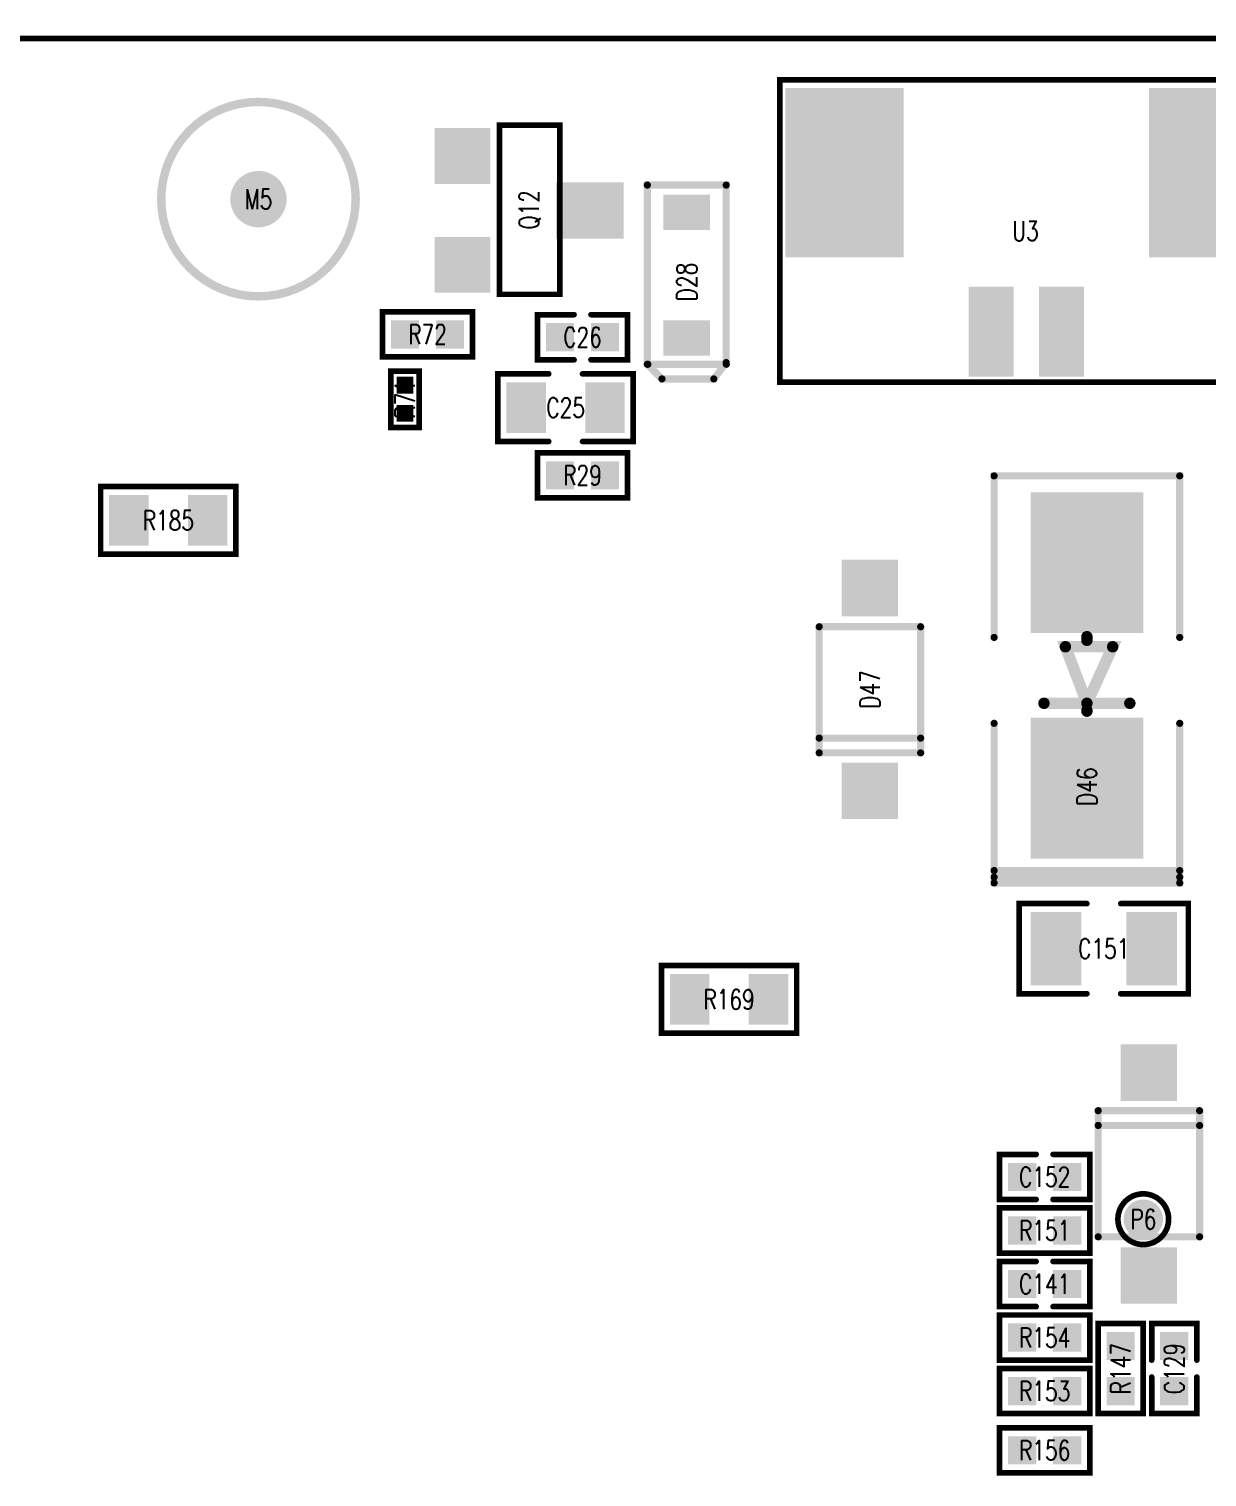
# Model space of a CAD drawing. Extents: x -4 to 157, y -7 to 87.
# Drawn here: x 117.33 to 138.23, y 60.98 to 86.67 of the extents above; entities that cross this region are included whole.
import ezdxf
from ezdxf.enums import TextEntityAlignment as Align

# ---------------------------------------------------------------- set-up
doc = ezdxf.new("R2010")
doc.units = 0
for name, color, linetype in [('BOARD_OUTLINE_00', 254, 'CONTINUOUS'), ('DRIL_NPLTE_THRU_01', 3, 'CONTINUOUS'), ('DRIL_NPLTE_THRU_02', 171, 'CONTINUOUS'), ('DRIL_NPLTE_THRU_03', 222, 'CONTINUOUS'), ('DRIL_NPLTE_THRU_04', 2, 'CONTINUOUS'), ('DRIL_PLTE_THRU_01', 3, 'CONTINUOUS'), ('DRIL_PLTE_THRU_02', 171, 'CONTINUOUS'), ('DRIL_PLTE_THRU_03', 222, 'CONTINUOUS'), ('DRIL_PLTE_THRU_04', 2, 'CONTINUOUS'), ('PADS_BOT', 56, 'CONTINUOUS'), ('PADS_INNER', 96, 'CONTINUOUS'), ('PADS_TOP', 96, 'CONTINUOUS'), ('PART_NAME_126', 6, 'CONTINUOUS'), ('PART_TOP_2DLINE_126', 255, 'CONTINUOUS'), ('PART_TOP_CUTOUT_01', 255, 'CONTINUOUS')]:
    doc.layers.add(name, color=color, linetype=linetype)
doc.styles.add('W0$05', font='simplex', dxfattribs={"width": 0.75})

# ---------------------------------------------------------------- blocks, each defined once
blk = doc.blocks.new('BOARD_5')
at = {"layer": 'BOARD_OUTLINE_00', "const_width": 0.1}
blk.add_lwpolyline([(0, -3.5, -0.414214), (3.5, 0), (156.51, 0, -0.414214), (160.01, -3.5), (160.01, -86.52, -0.414214), (156.51, -90.02), (3.5, -90.02, -0.414214), (0, -86.52)], format="xyb", close=True, dxfattribs=at)
blk = doc.blocks.new('SMOOTH_0$1')
at = {"const_width": 0.05}
blk.add_lwpolyline([(-0.025, 0, 1), (0.025, 0, 1)], format="xyb", close=True, dxfattribs=at)
blk = doc.blocks.new('PART_BODY_TOP_275')
at = {"layer": 'PART_TOP_2DLINE_126', "const_width": 0.1}
for points in [[(-0.15, 0.4), (-0.8, 0.4), (-0.8, -0.4), (-0.15, -0.4)], [(0.15, -0.4), (0.8, -0.4), (0.8, 0.4), (0.15, 0.4)]]:
    blk.add_lwpolyline(points, dxfattribs=at)
at = {"layer": 'PART_TOP_2DLINE_126'}
for p in [(-0.8, 0.4), (-0.15, 0.4), (0.15, 0.4), (0.8, 0.4), (-0.8, -0.4), (-0.15, -0.4), (0.15, -0.4), (0.8, -0.4)]:
    blk.add_blockref('SMOOTH_0$1', p, dxfattribs=at)
blk = doc.blocks.new('DRIL_HOLE_0')
blk.add_lwpolyline([(0, 0, 1), (0, 0, 1)], format="xyb", close=True)
blk = doc.blocks.new('PAD_0')
blk.add_lwpolyline([(0, 0, 1), (0, 0, 1)], format="xyb", close=True)
blk = doc.blocks.new('PAD_11')
at = {"const_width": 0.5}
blk.add_lwpolyline([(-0.25, 0), (0.25, 0)], dxfattribs=at)
blk = doc.blocks.new('STK_TOP_7')
at = {"layer": 'DRIL_PLTE_THRU_01'}
blk.add_blockref('DRIL_HOLE_0', (0, 0), dxfattribs=at)
at = {"layer": 'DRIL_PLTE_THRU_02'}
blk.add_blockref('DRIL_HOLE_0', (0, 0), dxfattribs=at)
at = {"layer": 'DRIL_PLTE_THRU_03'}
blk.add_blockref('DRIL_HOLE_0', (0, 0), dxfattribs=at)
at = {"layer": 'DRIL_PLTE_THRU_04'}
blk.add_blockref('DRIL_HOLE_0', (0, 0), dxfattribs=at)
at = {"layer": 'PADS_BOT'}
blk.add_blockref('PAD_0', (0, 0), dxfattribs=at)
at = {"layer": 'PADS_INNER'}
blk.add_blockref('PAD_0', (0, 0), dxfattribs=at)
at = {"layer": 'PADS_TOP'}
blk.add_blockref('PAD_11', (0, 0), dxfattribs=at)
blk = doc.blocks.new('SYM_TOP_5')
for name, p in [('PART_BODY_TOP_275', (0, 0)), ('STK_TOP_7', (-0.4, 0)), ('STK_TOP_7', (0.4, 0))]:
    blk.add_blockref(name, p)
blk = doc.blocks.new('PART_TOP_20')
blk.add_blockref('SYM_TOP_5', (0, 0))
at = {"layer": 'PART_NAME_126', "style": 'W0$05', "width": 0.75}
blk.add_text('C129', height=0.35, rotation=180, dxfattribs=at).set_placement((0, 0), align=Align.MIDDLE_CENTER)
blk = doc.blocks.new('PART_TOP_34')
blk.add_blockref('SYM_TOP_5', (0, 0))
at = {"layer": 'PART_NAME_126', "style": 'W0$05', "width": 0.75}
blk.add_text('C141', height=0.35, rotation=180, dxfattribs=at).set_placement((0, 0), align=Align.MIDDLE_CENTER)
blk = doc.blocks.new('PART_BODY_TOP_280')
at = {"layer": 'PART_TOP_2DLINE_126', "const_width": 0.1}
for points in [[(-0.3, 0.8), (-1.5, 0.8), (-1.5, -0.8), (-0.3, -0.8)], [(0.3, 0.8), (1.5, 0.8), (1.5, -0.8), (0.3, -0.8)]]:
    blk.add_lwpolyline(points, dxfattribs=at)
at = {"layer": 'PART_TOP_2DLINE_126'}
for p in [(-1.5, 0.8), (-0.3, 0.8), (0.3, 0.8), (1.5, 0.8), (-1.5, -0.8), (-0.3, -0.8), (0.3, -0.8), (1.5, -0.8)]:
    blk.add_blockref('SMOOTH_0$1', p, dxfattribs=at)
blk = doc.blocks.new('PAD_15')
at = {"const_width": 0.9}
blk.add_lwpolyline([(-0.65, 0), (0.65, 0)], dxfattribs=at)
blk = doc.blocks.new('STK_TOP_12')
at = {"layer": 'DRIL_PLTE_THRU_01'}
blk.add_blockref('DRIL_HOLE_0', (0, 0), dxfattribs=at)
at = {"layer": 'DRIL_PLTE_THRU_02'}
blk.add_blockref('DRIL_HOLE_0', (0, 0), dxfattribs=at)
at = {"layer": 'DRIL_PLTE_THRU_03'}
blk.add_blockref('DRIL_HOLE_0', (0, 0), dxfattribs=at)
at = {"layer": 'DRIL_PLTE_THRU_04'}
blk.add_blockref('DRIL_HOLE_0', (0, 0), dxfattribs=at)
at = {"layer": 'PADS_BOT'}
blk.add_blockref('PAD_0', (0, 0), dxfattribs=at)
at = {"layer": 'PADS_INNER'}
blk.add_blockref('PAD_0', (0, 0), dxfattribs=at)
at = {"layer": 'PADS_TOP', "rotation": 90}
blk.add_blockref('PAD_15', (0, 0), dxfattribs=at)
blk = doc.blocks.new('SYM_TOP_10')
for name, p in [('STK_TOP_12', (-0.85, 0)), ('STK_TOP_12', (0.85, 0)), ('PART_BODY_TOP_280', (0, 0))]:
    blk.add_blockref(name, p)
blk = doc.blocks.new('PART_TOP_44')
blk.add_blockref('SYM_TOP_10', (0, 0))
at = {"layer": 'PART_NAME_126', "style": 'W0$05', "width": 0.75}
blk.add_text('C151', height=0.35, rotation=180, dxfattribs=at).set_placement((0, 0), align=Align.MIDDLE_CENTER)
blk = doc.blocks.new('PART_TOP_45')
blk.add_blockref('SYM_TOP_5', (0, 0))
at = {"layer": 'PART_NAME_126', "style": 'W0$05', "width": 0.75}
blk.add_text('C152', height=0.35, dxfattribs=at).set_placement((0, 0), align=Align.MIDDLE_CENTER)
blk = doc.blocks.new('SMOOTH_0$2032')
at = {"const_width": 0.1016}
blk.add_lwpolyline([(-0.0508, 0, 1), (0.0508, 0, 1)], format="xyb", close=True, dxfattribs=at)
blk = doc.blocks.new('SMOOTH_0$127')
at = {"const_width": 0.0635}
blk.add_lwpolyline([(-0.03175, 0, 1), (0.03175, 0, 1)], format="xyb", close=True, dxfattribs=at)
blk = doc.blocks.new('PART_BODY_TOP_287')
at = {"layer": 'PART_TOP_2DLINE_126'}
for points, const_width in [([(-0.6731, 1.646936), (-3.539998, 1.646936), (-3.539998, -1.646936), (-0.6731, -1.646936)], 0.127), ([(0.8509, -1.646936), (3.463798, -1.646936), (3.463798, 1.646936), (0.8509, 1.646936)], 0.127), ([(3.463798, 1.646936), (3.5814, 1.646936), (3.5814, -1.646936), (3.463798, -1.646936)], 0.127), ([(3.5814, -1.646936), (3.683, -1.646936), (3.683, 1.646936), (3.5814, 1.646936)], 0.127), ([(0.4953, 0.762), (0.4953, -0.762)], 0.2032), ([(0.635, 0), (0.4953, 0), (-0.508, 0.4572), (-0.508, -0.381), (0.4953, 0), (0.6223, 0)], 0.2032), ([(-0.6858, 0), (-0.6223, 0)], 0.2032)]:
    blk.add_lwpolyline(points, dxfattribs=dict(at, const_width=const_width))
for name, p in [('SMOOTH_0$127', (-3.539998, 1.646936)), ('SMOOTH_0$127', (-0.6731, 1.646936)), ('SMOOTH_0$127', (0.8509, 1.646936)), ('SMOOTH_0$127', (3.463798, 1.646936)), ('SMOOTH_0$127', (3.463798, 1.646936)), ('SMOOTH_0$127', (3.5814, 1.646936)), ('SMOOTH_0$127', (3.5814, 1.646936)), ('SMOOTH_0$127', (3.683, 1.646936)), ('SMOOTH_0$2032', (0.4953, 0.762)), ('SMOOTH_0$2032', (-0.508, 0.4572)), ('SMOOTH_0$2032', (-0.6858, 0)), ('SMOOTH_0$2032', (-0.6223, 0)), ('SMOOTH_0$2032', (0.4953, 0)), ('SMOOTH_0$2032', (0.4953, 0)), ('SMOOTH_0$2032', (0.6223, 0)), ('SMOOTH_0$2032', (0.635, 0)), ('SMOOTH_0$2032', (-0.508, -0.381)), ('SMOOTH_0$2032', (0.4953, -0.762)), ('SMOOTH_0$127', (-3.539998, -1.646936)), ('SMOOTH_0$127', (-0.6731, -1.646936)), ('SMOOTH_0$127', (0.8509, -1.646936)), ('SMOOTH_0$127', (3.463798, -1.646936)), ('SMOOTH_0$127', (3.463798, -1.646936)), ('SMOOTH_0$127', (3.5814, -1.646936)), ('SMOOTH_0$127', (3.5814, -1.646936)), ('SMOOTH_0$127', (3.683, -1.646936))]:
    blk.add_blockref(name, p, dxfattribs=at)
blk = doc.blocks.new('PAD_23')
at = {"const_width": 2}
blk.add_lwpolyline([(-1.25, 0), (1.25, 0)], dxfattribs=at)
blk = doc.blocks.new('STK_TOP_19')
at = {"layer": 'DRIL_PLTE_THRU_01'}
blk.add_blockref('DRIL_HOLE_0', (0, 0), dxfattribs=at)
at = {"layer": 'DRIL_PLTE_THRU_02'}
blk.add_blockref('DRIL_HOLE_0', (0, 0), dxfattribs=at)
at = {"layer": 'DRIL_PLTE_THRU_03'}
blk.add_blockref('DRIL_HOLE_0', (0, 0), dxfattribs=at)
at = {"layer": 'DRIL_PLTE_THRU_04'}
blk.add_blockref('DRIL_HOLE_0', (0, 0), dxfattribs=at)
at = {"layer": 'PADS_BOT'}
blk.add_blockref('PAD_0', (0, 0), dxfattribs=at)
at = {"layer": 'PADS_INNER'}
blk.add_blockref('PAD_0', (0, 0), dxfattribs=at)
at = {"layer": 'PADS_TOP'}
blk.add_blockref('PAD_23', (0, 0), dxfattribs=at)
blk = doc.blocks.new('SYM_TOP_17')
for name, p in [('PART_BODY_TOP_287', (0, 0)), ('STK_TOP_19', (-1.999996, 0)), ('STK_TOP_19', (1.999996, 0))]:
    blk.add_blockref(name, p)
blk = doc.blocks.new('PART_TOP_169')
blk.add_blockref('SYM_TOP_17', (0, 0))
at = {"layer": 'PART_NAME_126', "style": 'W0$05', "width": 0.75}
blk.add_text('D46', height=0.35, rotation=180, dxfattribs=at).set_placement((1.975, 0), align=Align.MIDDLE_CENTER)
blk = doc.blocks.new('PART_BODY_TOP_288')
at = {"layer": 'PART_TOP_2DLINE_126', "const_width": 0.127}
for points in [[(-1.113028, 0.899922), (1.125728, 0.899922)], [(-1.113028, -0.899922), (-1.113028, 0.899922)], [(0.8636, -0.899922), (0.8636, 0.899922)], [(1.125728, 0.899922), (1.125728, -0.899922)], [(1.125728, -0.899922), (-1.113028, -0.899922)]]:
    blk.add_lwpolyline(points, dxfattribs=at)
at = {"layer": 'PART_TOP_2DLINE_126'}
for p in [(-1.113028, 0.899922), (-1.113028, 0.899922), (0.8636, 0.899922), (1.125728, 0.899922), (1.125728, 0.899922), (-1.113028, -0.899922), (-1.113028, -0.899922), (0.8636, -0.899922), (1.125728, -0.899922), (1.125728, -0.899922)]:
    blk.add_blockref('SMOOTH_0$127', p, dxfattribs=at)
blk = doc.blocks.new('PAD_24')
at = {"const_width": 1}
blk.add_lwpolyline([(-0.5, 0), (0.5, 0)], dxfattribs=at)
blk = doc.blocks.new('STK_TOP_20')
at = {"layer": 'DRIL_PLTE_THRU_01'}
blk.add_blockref('DRIL_HOLE_0', (0, 0), dxfattribs=at)
at = {"layer": 'DRIL_PLTE_THRU_02'}
blk.add_blockref('DRIL_HOLE_0', (0, 0), dxfattribs=at)
at = {"layer": 'DRIL_PLTE_THRU_03'}
blk.add_blockref('DRIL_HOLE_0', (0, 0), dxfattribs=at)
at = {"layer": 'DRIL_PLTE_THRU_04'}
blk.add_blockref('DRIL_HOLE_0', (0, 0), dxfattribs=at)
at = {"layer": 'PADS_BOT'}
blk.add_blockref('PAD_0', (0, 0), dxfattribs=at)
at = {"layer": 'PADS_INNER'}
blk.add_blockref('PAD_0', (0, 0), dxfattribs=at)
at = {"layer": 'PADS_TOP'}
blk.add_blockref('PAD_24', (0, 0), dxfattribs=at)
blk = doc.blocks.new('SYM_TOP_18')
for name, p in [('PART_BODY_TOP_288', (0, 0)), ('STK_TOP_20', (-1.800098, 0)), ('STK_TOP_20', (1.800098, 0))]:
    blk.add_blockref(name, p)
blk = doc.blocks.new('PART_TOP_170')
blk.add_blockref('SYM_TOP_18', (0, 0))
at = {"layer": 'PART_NAME_126', "style": 'W0$05', "width": 0.75}
blk.add_text('D47', height=0.35, rotation=180, dxfattribs=at).set_placement((0, 0), align=Align.MIDDLE_CENTER)
blk = doc.blocks.new('PART_BODY_TOP_308')
at = {"layer": 'PART_TOP_2DLINE_126', "const_width": 0.10008}
blk.add_lwpolyline([(0.450088, 0, 1), (-0.450088, 0, 1)], format="xyb", close=True, dxfattribs=at)
blk = doc.blocks.new('PAD_41')
at = {"const_width": 0.35}
blk.add_lwpolyline([(0, -0.175, 1), (0, 0.175, 1)], format="xyb", close=True, dxfattribs=at)
blk = doc.blocks.new('STK_TOP_56')
at = {"layer": 'DRIL_PLTE_THRU_01'}
blk.add_blockref('DRIL_HOLE_0', (0, 0), dxfattribs=at)
at = {"layer": 'DRIL_PLTE_THRU_02'}
blk.add_blockref('DRIL_HOLE_0', (0, 0), dxfattribs=at)
at = {"layer": 'DRIL_PLTE_THRU_03'}
blk.add_blockref('DRIL_HOLE_0', (0, 0), dxfattribs=at)
at = {"layer": 'DRIL_PLTE_THRU_04'}
blk.add_blockref('DRIL_HOLE_0', (0, 0), dxfattribs=at)
at = {"layer": 'PADS_BOT'}
blk.add_blockref('PAD_0', (0, 0), dxfattribs=at)
at = {"layer": 'PADS_INNER'}
blk.add_blockref('PAD_0', (0, 0), dxfattribs=at)
at = {"layer": 'PADS_TOP'}
blk.add_blockref('PAD_41', (0, 0), dxfattribs=at)
blk = doc.blocks.new('SYM_TOP_38')
for name in ['PART_BODY_TOP_308', 'STK_TOP_56']:
    blk.add_blockref(name, (0, 0))
blk = doc.blocks.new('PART_TOP_220')
blk.add_blockref('SYM_TOP_38', (0, 0))
at = {"layer": 'PART_NAME_126', "style": 'W0$05', "width": 0.75}
blk.add_text('P6', height=0.35, dxfattribs=at).set_placement((0, 0), align=Align.MIDDLE_CENTER)
blk = doc.blocks.new('PART_BODY_TOP_290')
at = {"layer": 'PART_TOP_2DLINE_126', "const_width": 0.1}
blk.add_lwpolyline([(-0.8, 0.4), (0.8, 0.4), (0.8, -0.4), (-0.8, -0.4)], close=True, dxfattribs=at)
at = {"layer": 'PART_TOP_2DLINE_126'}
for p in [(-0.8, 0.4), (0.8, 0.4), (-0.8, -0.4), (0.8, -0.4)]:
    blk.add_blockref('SMOOTH_0$1', p, dxfattribs=at)
blk = doc.blocks.new('SYM_TOP_20')
for name, p in [('PART_BODY_TOP_290', (0, 0)), ('STK_TOP_7', (-0.4, 0)), ('STK_TOP_7', (0.4, 0))]:
    blk.add_blockref(name, p)
blk = doc.blocks.new('PART_TOP_263')
blk.add_blockref('SYM_TOP_20', (0, 0))
at = {"layer": 'PART_NAME_126', "style": 'W0$05', "width": 0.75}
blk.add_text('R147', height=0.35, dxfattribs=at).set_placement((0, 0), align=Align.MIDDLE_CENTER)
blk = doc.blocks.new('PART_TOP_268')
blk.add_blockref('SYM_TOP_20', (0, 0))
at = {"layer": 'PART_NAME_126', "style": 'W0$05', "width": 0.75}
blk.add_text('R151', height=0.35, rotation=180, dxfattribs=at).set_placement((0, 0), align=Align.MIDDLE_CENTER)
blk = doc.blocks.new('PART_TOP_270')
blk.add_blockref('SYM_TOP_20', (0, 0))
at = {"layer": 'PART_NAME_126', "style": 'W0$05', "width": 0.75}
blk.add_text('R153', height=0.35, dxfattribs=at).set_placement((0, 0), align=Align.MIDDLE_CENTER)
blk = doc.blocks.new('PART_TOP_271')
blk.add_blockref('SYM_TOP_20', (0, 0))
at = {"layer": 'PART_NAME_126', "style": 'W0$05', "width": 0.75}
blk.add_text('R154', height=0.35, dxfattribs=at).set_placement((0, 0), align=Align.MIDDLE_CENTER)
blk = doc.blocks.new('PART_TOP_273')
blk.add_blockref('SYM_TOP_20', (0, 0))
at = {"layer": 'PART_NAME_126', "style": 'W0$05', "width": 0.75}
blk.add_text('R156', height=0.35, dxfattribs=at).set_placement((0, 0), align=Align.MIDDLE_CENTER)
blk = doc.blocks.new('PART_BODY_TOP_289')
at = {"layer": 'PART_TOP_2DLINE_126', "const_width": 0.1}
blk.add_lwpolyline([(-1.2, 0.6), (1.2, 0.6), (1.2, -0.6), (-1.2, -0.6)], close=True, dxfattribs=at)
at = {"layer": 'PART_TOP_2DLINE_126'}
for p in [(-1.2, 0.6), (1.2, 0.6), (-1.2, -0.6), (1.2, -0.6)]:
    blk.add_blockref('SMOOTH_0$1', p, dxfattribs=at)
blk = doc.blocks.new('PAD_14')
at = {"const_width": 0.7}
blk.add_lwpolyline([(-0.45, 0), (0.45, 0)], dxfattribs=at)
blk = doc.blocks.new('STK_TOP_10')
at = {"layer": 'DRIL_PLTE_THRU_01'}
blk.add_blockref('DRIL_HOLE_0', (0, 0), dxfattribs=at)
at = {"layer": 'DRIL_PLTE_THRU_02'}
blk.add_blockref('DRIL_HOLE_0', (0, 0), dxfattribs=at)
at = {"layer": 'DRIL_PLTE_THRU_03'}
blk.add_blockref('DRIL_HOLE_0', (0, 0), dxfattribs=at)
at = {"layer": 'DRIL_PLTE_THRU_04'}
blk.add_blockref('DRIL_HOLE_0', (0, 0), dxfattribs=at)
at = {"layer": 'PADS_BOT'}
blk.add_blockref('PAD_0', (0, 0), dxfattribs=at)
at = {"layer": 'PADS_INNER'}
blk.add_blockref('PAD_0', (0, 0), dxfattribs=at)
at = {"layer": 'PADS_TOP', "rotation": 90}
blk.add_blockref('PAD_14', (0, 0), dxfattribs=at)
blk = doc.blocks.new('SYM_TOP_19')
for name, p in [('STK_TOP_10', (-0.7, 0)), ('STK_TOP_10', (0.7, 0)), ('PART_BODY_TOP_289', (0, 0))]:
    blk.add_blockref(name, p)
blk = doc.blocks.new('PART_TOP_286')
blk.add_blockref('SYM_TOP_19', (0, 0))
at = {"layer": 'PART_NAME_126', "style": 'W0$05', "width": 0.75}
blk.add_text('R169', height=0.35, dxfattribs=at).set_placement((0, 0), align=Align.MIDDLE_CENTER)
blk = doc.blocks.new('PART_TOP_303')
blk.add_blockref('SYM_TOP_19', (0, 0))
at = {"layer": 'PART_NAME_126', "style": 'W0$05', "width": 0.75}
blk.add_text('R185', height=0.35, dxfattribs=at).set_placement((0, 0), align=Align.MIDDLE_CENTER)
blk = doc.blocks.new('PART_BODY_TOP_338')
at = {"layer": 'PART_TOP_CUTOUT_01', "const_width": 0.15}
blk.add_lwpolyline([(1.725, 0, 1), (-1.725, 0, 1)], format="xyb", close=True, dxfattribs=at)
blk = doc.blocks.new('PAD_97')
at = {"const_width": 0.5}
blk.add_lwpolyline([(0, -0.25, 1), (0, 0.25, 1)], format="xyb", close=True, dxfattribs=at)
blk = doc.blocks.new('STK_TOP_92')
at = {"layer": 'DRIL_PLTE_THRU_01'}
blk.add_blockref('DRIL_HOLE_0', (0, 0), dxfattribs=at)
at = {"layer": 'DRIL_PLTE_THRU_02'}
blk.add_blockref('DRIL_HOLE_0', (0, 0), dxfattribs=at)
at = {"layer": 'DRIL_PLTE_THRU_03'}
blk.add_blockref('DRIL_HOLE_0', (0, 0), dxfattribs=at)
at = {"layer": 'DRIL_PLTE_THRU_04'}
blk.add_blockref('DRIL_HOLE_0', (0, 0), dxfattribs=at)
at = {"layer": 'PADS_BOT'}
blk.add_blockref('PAD_0', (0, 0), dxfattribs=at)
at = {"layer": 'PADS_INNER'}
blk.add_blockref('PAD_0', (0, 0), dxfattribs=at)
at = {"layer": 'PADS_TOP'}
blk.add_blockref('PAD_97', (0, 0), dxfattribs=at)
blk = doc.blocks.new('SYM_TOP_68')
for name in ['PART_BODY_TOP_338', 'STK_TOP_92']:
    blk.add_blockref(name, (0, 0))
blk = doc.blocks.new('PART_TOP_462')
blk.add_blockref('SYM_TOP_68', (0, 0))
at = {"layer": 'PART_NAME_126', "style": 'W0$05', "width": 0.75}
blk.add_text('M5', height=0.35, dxfattribs=at).set_placement((0, 0), align=Align.MIDDLE_CENTER)
blk = doc.blocks.new('PART_TOP_491')
blk.add_blockref('SYM_TOP_5', (0, 0))
at = {"layer": 'PART_NAME_126', "style": 'W0$05', "width": 0.75}
blk.add_text('C26', height=0.35, dxfattribs=at).set_placement((0, 0), align=Align.MIDDLE_CENTER)
blk = doc.blocks.new('PART_BODY_TOP_278')
at = {"layer": 'PART_TOP_2DLINE_126', "const_width": 0.1}
for points in [[(-0.3, 0.6), (-1.2, 0.6), (-1.2, -0.6), (-0.3, -0.6)], [(0.3, -0.6), (1.2, -0.6), (1.2, 0.6), (0.3, 0.6)]]:
    blk.add_lwpolyline(points, dxfattribs=at)
at = {"layer": 'PART_TOP_2DLINE_126'}
for p in [(-1.2, 0.6), (-0.3, 0.6), (0.3, 0.6), (1.2, 0.6), (-1.2, -0.6), (-0.3, -0.6), (0.3, -0.6), (1.2, -0.6)]:
    blk.add_blockref('SMOOTH_0$1', p, dxfattribs=at)
blk = doc.blocks.new('SYM_TOP_8')
for name, p in [('STK_TOP_10', (-0.7, 0)), ('STK_TOP_10', (0.7, 0)), ('PART_BODY_TOP_278', (0, 0))]:
    blk.add_blockref(name, p)
blk = doc.blocks.new('PART_TOP_493')
blk.add_blockref('SYM_TOP_8', (0, 0))
at = {"layer": 'PART_NAME_126', "style": 'W0$05', "width": 0.75}
blk.add_text('C25', height=0.35, dxfattribs=at).set_placement((0, 0), align=Align.MIDDLE_CENTER)
blk = doc.blocks.new('PART_BODY_TOP_342')
at = {"layer": 'PART_TOP_2DLINE_126', "const_width": 0.1}
blk.add_lwpolyline([(-0.5, 0.25), (0.5, 0.25), (0.5, -0.25), (-0.5, -0.25)], close=True, dxfattribs=at)
at = {"layer": 'PART_TOP_2DLINE_126'}
for p in [(-0.5, 0.25), (0.5, 0.25), (-0.5, -0.25), (0.5, -0.25)]:
    blk.add_blockref('SMOOTH_0$1', p, dxfattribs=at)
blk = doc.blocks.new('PAD_104')
at = {"const_width": 0.3}
blk.add_lwpolyline([(-0.15, 0), (0.15, 0)], dxfattribs=at)
blk = doc.blocks.new('STK_TOP_107')
at = {"layer": 'DRIL_NPLTE_THRU_01'}
blk.add_blockref('DRIL_HOLE_0', (0, 0), dxfattribs=at)
at = {"layer": 'DRIL_NPLTE_THRU_02'}
blk.add_blockref('DRIL_HOLE_0', (0, 0), dxfattribs=at)
at = {"layer": 'DRIL_NPLTE_THRU_03'}
blk.add_blockref('DRIL_HOLE_0', (0, 0), dxfattribs=at)
at = {"layer": 'DRIL_NPLTE_THRU_04'}
blk.add_blockref('DRIL_HOLE_0', (0, 0), dxfattribs=at)
at = {"layer": 'PADS_BOT'}
blk.add_blockref('PAD_0', (0, 0), dxfattribs=at)
at = {"layer": 'PADS_INNER'}
blk.add_blockref('PAD_0', (0, 0), dxfattribs=at)
at = {"layer": 'PADS_TOP'}
blk.add_blockref('PAD_104', (0, 0), dxfattribs=at)
blk = doc.blocks.new('SYM_TOP_72')
for name, p in [('PART_BODY_TOP_342', (0, 0)), ('STK_TOP_107', (-0.25, 0)), ('STK_TOP_107', (0.25, 0))]:
    blk.add_blockref(name, p)
blk = doc.blocks.new('PART_TOP_496')
blk.add_blockref('SYM_TOP_72', (0, 0))
at = {"layer": 'PART_NAME_126', "style": 'W0$05', "width": 0.75}
blk.add_text('R71', height=0.35, dxfattribs=at).set_placement((0, 0), align=Align.MIDDLE_CENTER)
blk = doc.blocks.new('PART_TOP_498')
blk.add_blockref('SYM_TOP_20', (0, 0))
at = {"layer": 'PART_NAME_126', "style": 'W0$05', "width": 0.75}
blk.add_text('R29', height=0.35, dxfattribs=at).set_placement((0, 0), align=Align.MIDDLE_CENTER)
blk = doc.blocks.new('PART_TOP_499')
blk.add_blockref('SYM_TOP_20', (0, 0))
at = {"layer": 'PART_NAME_126', "style": 'W0$05', "width": 0.75}
blk.add_text('R72', height=0.35, dxfattribs=at).set_placement((0, 0), align=Align.MIDDLE_CENTER)
blk = doc.blocks.new('SMOOTH_0$10008')
at = {"const_width": 0.05004}
blk.add_lwpolyline([(-0.02502, 0, 1), (0.02502, 0, 1)], format="xyb", close=True, dxfattribs=at)
blk = doc.blocks.new('PART_BODY_TOP_344')
at = {"layer": 'PART_TOP_2DLINE_126', "const_width": 0.1}
blk.add_lwpolyline([(-5, 4.47), (3.72, 4.47), (3.72, -0.9), (-5, -0.9)], close=True, dxfattribs=at)
at = {"layer": 'PART_TOP_2DLINE_126'}
for p in [(-5, 4.47), (3.72, 4.47), (-5, -0.9), (3.72, -0.9)]:
    blk.add_blockref('SMOOTH_0$10008', p, dxfattribs=at)
blk = doc.blocks.new('PAD_107')
at = {"const_width": 0.8}
blk.add_lwpolyline([(-0.8, 0), (0.8, 0)], dxfattribs=at)
blk = doc.blocks.new('STK_TOP_111')
at = {"layer": 'DRIL_PLTE_THRU_01'}
blk.add_blockref('DRIL_HOLE_0', (0, 0), dxfattribs=at)
at = {"layer": 'DRIL_PLTE_THRU_02'}
blk.add_blockref('DRIL_HOLE_0', (0, 0), dxfattribs=at)
at = {"layer": 'DRIL_PLTE_THRU_03'}
blk.add_blockref('DRIL_HOLE_0', (0, 0), dxfattribs=at)
at = {"layer": 'DRIL_PLTE_THRU_04'}
blk.add_blockref('DRIL_HOLE_0', (0, 0), dxfattribs=at)
at = {"layer": 'PADS_BOT'}
blk.add_blockref('PAD_0', (0, 0), dxfattribs=at)
at = {"layer": 'PADS_INNER'}
blk.add_blockref('PAD_0', (0, 0), dxfattribs=at)
at = {"layer": 'PADS_TOP', "rotation": 90}
blk.add_blockref('PAD_107', (0, 0), dxfattribs=at)
blk = doc.blocks.new('PAD_108')
at = {"const_width": 2.1}
blk.add_lwpolyline([(-1.5, 0), (1.5, 0)], dxfattribs=at)
blk = doc.blocks.new('STK_TOP_110')
at = {"layer": 'DRIL_PLTE_THRU_01'}
blk.add_blockref('DRIL_HOLE_0', (0, 0), dxfattribs=at)
at = {"layer": 'DRIL_PLTE_THRU_02'}
blk.add_blockref('DRIL_HOLE_0', (0, 0), dxfattribs=at)
at = {"layer": 'DRIL_PLTE_THRU_03'}
blk.add_blockref('DRIL_HOLE_0', (0, 0), dxfattribs=at)
at = {"layer": 'DRIL_PLTE_THRU_04'}
blk.add_blockref('DRIL_HOLE_0', (0, 0), dxfattribs=at)
at = {"layer": 'PADS_BOT'}
blk.add_blockref('PAD_0', (0, 0), dxfattribs=at)
at = {"layer": 'PADS_INNER'}
blk.add_blockref('PAD_0', (0, 0), dxfattribs=at)
at = {"layer": 'PADS_TOP', "rotation": 90}
blk.add_blockref('PAD_108', (0, 0), dxfattribs=at)
blk = doc.blocks.new('SYM_TOP_74')
for name, p in [('STK_TOP_110', (-3.85, 2.82)), ('STK_TOP_110', (2.6, 2.82)), ('PART_BODY_TOP_344', (0, 0)), ('STK_TOP_111', (-1.25, 0)), ('STK_TOP_111', (0, 0))]:
    blk.add_blockref(name, p)
blk = doc.blocks.new('PART_TOP_501')
blk.add_blockref('SYM_TOP_74', (0, 0))
at = {"layer": 'PART_NAME_126', "style": 'W0$05', "width": 0.75}
blk.add_text('U3', height=0.35, dxfattribs=at).set_placement((-0.64, 1.785), align=Align.MIDDLE_CENTER)
blk = doc.blocks.new('PART_BODY_TOP_286')
at = {"layer": 'PART_TOP_2DLINE_126', "const_width": 0.127}
blk.add_lwpolyline([(1.55, 0.7), (1.84, 0.48), (1.84, -0.44), (1.58001, -0.7), (-1.6, -0.7), (-1.6, 0.7)], close=True, dxfattribs=at)
blk.add_lwpolyline([(1.58, -0.69), (1.58, 0.702)], dxfattribs=at)
at = {"layer": 'PART_TOP_2DLINE_126'}
for p in [(-1.6, 0.7), (1.55, 0.7), (1.58, 0.702), (1.84, 0.48), (1.84, -0.44), (-1.6, -0.7), (1.58, -0.69), (1.58001, -0.7)]:
    blk.add_blockref('SMOOTH_0$127', p, dxfattribs=at)
blk = doc.blocks.new('PAD_21')
at = {"const_width": 0.63}
blk.add_lwpolyline([(-0.415, 0), (0.415, 0)], dxfattribs=at)
blk = doc.blocks.new('STK_TOP_18')
at = {"layer": 'DRIL_PLTE_THRU_01'}
blk.add_blockref('DRIL_HOLE_0', (0, 0), dxfattribs=at)
at = {"layer": 'DRIL_PLTE_THRU_02'}
blk.add_blockref('DRIL_HOLE_0', (0, 0), dxfattribs=at)
at = {"layer": 'DRIL_PLTE_THRU_03'}
blk.add_blockref('DRIL_HOLE_0', (0, 0), dxfattribs=at)
at = {"layer": 'DRIL_PLTE_THRU_04'}
blk.add_blockref('DRIL_HOLE_0', (0, 0), dxfattribs=at)
at = {"layer": 'PADS_BOT'}
blk.add_blockref('PAD_0', (0, 0), dxfattribs=at)
at = {"layer": 'PADS_INNER'}
blk.add_blockref('PAD_0', (0, 0), dxfattribs=at)
at = {"layer": 'PADS_TOP', "rotation": 90}
blk.add_blockref('PAD_21', (0, 0), dxfattribs=at)
blk = doc.blocks.new('SYM_TOP_16')
for name, p in [('PART_BODY_TOP_286', (0, 0)), ('STK_TOP_18', (-1.115, 0)), ('STK_TOP_18', (1.115, 0))]:
    blk.add_blockref(name, p)
blk = doc.blocks.new('PART_TOP_502')
blk.add_blockref('SYM_TOP_16', (0, 0))
at = {"layer": 'PART_NAME_126', "style": 'W0$05', "width": 0.75}
blk.add_text('D28', height=0.35, rotation=180, dxfattribs=at).set_placement((0.12, 0.001), align=Align.MIDDLE_CENTER)
blk = doc.blocks.new('PART_TOP_503')
blk.add_blockref('SYM_TOP_18', (0, 0))
blk = doc.blocks.new('PART_BODY_TOP_309')
at = {"layer": 'PART_TOP_2DLINE_126', "const_width": 0.1}
blk.add_lwpolyline([(1.489, -0.473), (-1.511, -0.473), (-1.511, 0.595), (1.489, 0.595)], close=True, dxfattribs=at)
at = {"layer": 'PART_TOP_2DLINE_126'}
for p in [(-1.511, 0.595), (1.489, 0.595), (-1.511, -0.473), (1.489, -0.473)]:
    blk.add_blockref('SMOOTH_0$1', p, dxfattribs=at)
blk = doc.blocks.new('PAD_63')
at = {"const_width": 0.9906}
blk.add_lwpolyline([(-0.4953, 0), (0.4953, 0)], dxfattribs=at)
blk = doc.blocks.new('STK_TOP_57')
at = {"layer": 'DRIL_PLTE_THRU_01'}
blk.add_blockref('DRIL_HOLE_0', (0, 0), dxfattribs=at)
at = {"layer": 'DRIL_PLTE_THRU_02'}
blk.add_blockref('DRIL_HOLE_0', (0, 0), dxfattribs=at)
at = {"layer": 'DRIL_PLTE_THRU_03'}
blk.add_blockref('DRIL_HOLE_0', (0, 0), dxfattribs=at)
at = {"layer": 'DRIL_PLTE_THRU_04'}
blk.add_blockref('DRIL_HOLE_0', (0, 0), dxfattribs=at)
at = {"layer": 'PADS_BOT'}
blk.add_blockref('PAD_0', (0, 0), dxfattribs=at)
at = {"layer": 'PADS_INNER'}
blk.add_blockref('PAD_0', (0, 0), dxfattribs=at)
at = {"layer": 'PADS_TOP'}
blk.add_blockref('PAD_63', (0, 0), dxfattribs=at)
blk = doc.blocks.new('PAD_64')
at = {"const_width": 1}
blk.add_lwpolyline([(-0.6, 0), (0.6, 0)], dxfattribs=at)
blk = doc.blocks.new('STK_TOP_58')
at = {"layer": 'DRIL_PLTE_THRU_01'}
blk.add_blockref('DRIL_HOLE_0', (0, 0), dxfattribs=at)
at = {"layer": 'DRIL_PLTE_THRU_02'}
blk.add_blockref('DRIL_HOLE_0', (0, 0), dxfattribs=at)
at = {"layer": 'DRIL_PLTE_THRU_03'}
blk.add_blockref('DRIL_HOLE_0', (0, 0), dxfattribs=at)
at = {"layer": 'DRIL_PLTE_THRU_04'}
blk.add_blockref('DRIL_HOLE_0', (0, 0), dxfattribs=at)
at = {"layer": 'PADS_BOT'}
blk.add_blockref('PAD_0', (0, 0), dxfattribs=at)
at = {"layer": 'PADS_INNER'}
blk.add_blockref('PAD_0', (0, 0), dxfattribs=at)
at = {"layer": 'PADS_TOP', "rotation": 90}
blk.add_blockref('PAD_64', (0, 0), dxfattribs=at)
blk = doc.blocks.new('SYM_TOP_39')
for name, p in [('STK_TOP_58', (0, 1.131)), ('PART_BODY_TOP_309', (0, 0)), ('STK_TOP_57', (-0.965, -1.131)), ('STK_TOP_57', (0.965, -1.131))]:
    blk.add_blockref(name, p)
blk = doc.blocks.new('PART_TOP_504')
blk.add_blockref('SYM_TOP_39', (0, 0))
at = {"layer": 'PART_NAME_126', "style": 'W0$05', "width": 0.75}
blk.add_text('Q12', height=0.35, rotation=180, dxfattribs=at).set_placement((-0.011, 0.052), align=Align.MIDDLE_CENTER)

msp = doc.modelspace()

# ---------------------------------------------------------------- block references
for name, p in [('PART_TOP_501', (135.65, 81.3)), ('BOARD_5', (-3.5, 86.5)), ('PART_TOP_462', (121.4, 83.65)), ('PART_TOP_499', (124.4, 81.25)), ('PART_TOP_491', (127.15, 81.2)), ('PART_TOP_493', (126.85, 79.95)), ('PART_TOP_498', (127.15, 78.75)), ('PART_TOP_303', (119.8, 77.95)), ('PART_TOP_286', (129.75, 69.45)), ('PART_TOP_45', (135.35, 66.3)), ('PART_TOP_220', (137.1, 65.55)), ('PART_TOP_271', (135.35, 63.45)), ('PART_TOP_270', (135.35, 62.5)), ('PART_TOP_273', (135.35, 61.45))]:
    msp.add_blockref(name, p)
for name, p, rotation in [('PART_TOP_504', (126.15, 83.45), 270), ('PART_TOP_502', (129, 82.3), 270), ('PART_TOP_496', (124, 80.1), 90), ('PART_TOP_169', (136.1, 75.2), 270), ('PART_TOP_170', (132.25, 74.95), 270), ('PART_TOP_44', (136.4, 70.35), 180), ('PART_TOP_503', (137.2, 66.35), 90), ('PART_TOP_268', (135.35, 65.35), 180), ('PART_TOP_34', (135.35, 64.4), 180), ('PART_TOP_263', (136.7, 62.9), 90), ('PART_TOP_20', (137.65, 62.9), 270)]:
    msp.add_blockref(name, p, dxfattribs=dict(rotation=rotation))

doc.saveas('drawing.dxf')
